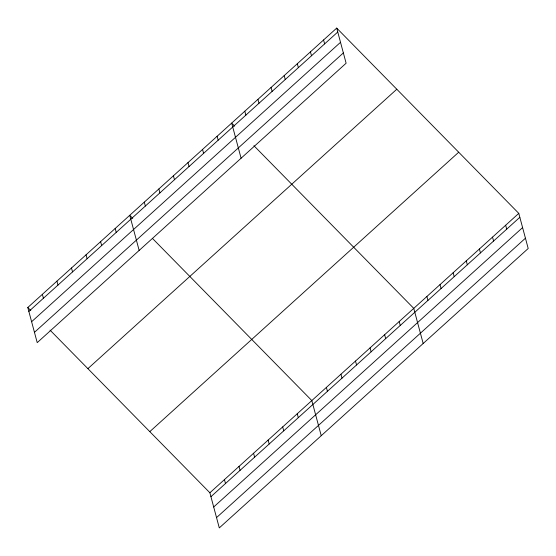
<?xml version="1.0" encoding="UTF-8"?>
<svg xmlns="http://www.w3.org/2000/svg" width="556" height="556" viewBox="0 0 556 556"><rect width="100%" height="100%" fill="white"/><g stroke="black" fill="none" stroke-linecap="round" stroke-linejoin="round"><path stroke-width="0.83" d="M336.707 28.092L346.117 63.224L37.217 342.635L27.8 307.503L336.707 28.092L518.783 213.365L528.2 248.497L219.293 527.908L209.883 492.776L50.033 330.125M28.849 311.43L337.756 32.019M31.609 321.722L340.515 42.319M34.451 332.335L343.358 52.931M87.89 368.642L396.789 89.231M149.793 431.637L458.7 152.226M209.883 492.776L518.783 213.365M210.932 496.696L519.839 217.285M213.692 506.996L522.598 227.585M216.534 517.608L525.441 238.197M234.681 126.149L231.678 123.091L241.089 158.224M253.911 145.714L413.761 308.365L423.172 343.497M132.745 218.355L129.736 215.297L139.153 250.429M152.573 238.531L311.819 400.57L321.236 435.702M27.8 307.503L30.802 310.561M505.654 225.236L506.711 229.162M492.526 237.113L493.582 241.04M479.404 248.991L480.453 252.91M466.275 260.861L467.325 264.788M453.147 272.739L454.196 276.659M440.018 284.616L441.068 288.536M426.89 296.487L427.939 300.414M399.194 321.535L400.244 325.462M323.578 39.969L324.628 43.896M310.45 51.847L311.499 55.767M384.634 334.705L385.683 338.632M297.321 63.718L298.37 67.644M370.074 347.882L371.123 351.802M284.192 75.595L285.242 79.515M355.506 361.052L356.556 364.972M271.064 87.466L272.113 91.392M340.946 374.223L341.996 378.149M257.935 99.343L258.985 103.27M326.379 387.393L327.435 391.32M244.807 111.221L245.856 115.141M297.258 413.74L298.308 417.66M217.118 136.269L218.167 140.188M282.691 426.911L283.748 430.837M202.551 149.439L203.6 153.359M268.131 440.081L269.18 444.008M187.991 162.609L189.04 166.536M253.571 453.258L254.62 457.178M173.423 175.779L174.48 179.706M239.004 466.428L240.06 470.355M158.863 188.957L159.913 192.876M224.443 479.599L225.493 483.525M144.303 202.127L145.352 206.047M115.175 228.467L116.225 232.394M100.615 241.645L101.665 245.564M86.048 254.815L87.104 258.735M71.488 267.985L72.537 271.912M56.927 281.155L57.977 285.082M42.36 294.332L43.417 298.252"/></g></svg>
